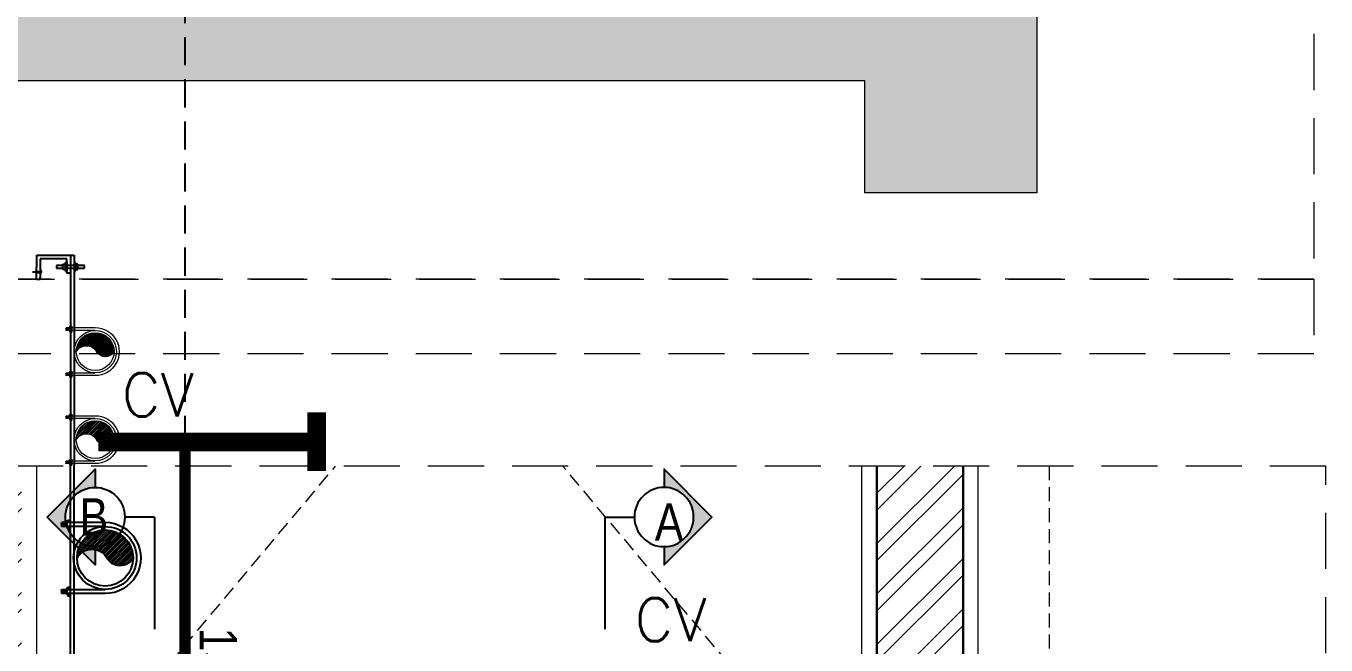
# Model space of a CAD drawing. Header units: inches. Extents: x 899679 to 12882928, y -3363313 to 527800.
# Drawn here: x 947585 to 949322, y 508815 to 509643 of the extents above; entities that cross this region are included whole.
import ezdxf
from ezdxf.enums import TextEntityAlignment as Align

# ---------------------------------------------------------------- set-up
doc = ezdxf.new("R2010")
doc.units = ezdxf.units.IN
doc.header["$LTSCALE"] = 150
for name, pattern in [('Dash', [6, 3, -3]), ('DASHED2', [0.375, 0.25, -0.125]), ('HIDDEN', [0.375, 0.25, -0.125]), ('HIDDEN2', [0.1875, 0.125, -0.0625])]:
    doc.linetypes.add(name, pattern=pattern)
for name, color, linetype, lineweight in [('300X755-BEAM-MSA', 5, 'HIDDEN2', 13), ('DOTTED LINE-MSA', 3, 'HIDDEN2', 13), ('g-cen-sym', 8, 'Continuous', 25), ('g-r.c.c', 8, 'Continuous', 15), ('P_Water Supply Downtake pipe', 3, 'Continuous', 25), ('Pl_FLushing PIpe', 150, 'Continuous', 9), ('PLASTER', 3, 'Continuous', 9), ('SHEET', 7, 'Continuous', 13), ('WALL HATCH-MSA', 251, 'Continuous', 9), ('WALL-MSA', 32, 'Continuous', 30)]:
    doc.layers.add(name, color=color, linetype=linetype, lineweight=lineweight)
for name, color, linetype in [('P-ASP', 42, 'Continuous'), ('P-DWS', 3, 'Continuous'), ('P_WASTE WATER PIPE', 4, 'DASHED2'), ('PL-bracket', 7, 'Continuous'), ('R.C.C HATCH-MSA', 250, 'Continuous')]:
    doc.layers.add(name, color=color, linetype=linetype)
doc.styles.add('PLUMBING TEXT', font='ARIALN.TTF')
doc.styles.add('SWINS', font='swissc.ttf')
doc.styles.add('{18b73a54-fa43-428c-adcb-c1c7bbdf2c84}', font='Simplex.shx')

# ---------------------------------------------------------------- blocks, each defined once
blk = doc.blocks.new('sec')
at = {"layer": 'g-cen-sym'}
h = blk.add_hatch(color=256, dxfattribs=at)
h.paths.add_polyline_path([(2.73e-14, 537.5273218287452), (-107.956475941309, 429.5708458874361), (-107.956475941309, 399.1607016395453, -0.2062306983916904), (2.730000000001706e-14, 445.6665243379758, -0.4142135623730596), (148.5555081145527, 297.1110162260618), (240.4163056053222, 297.1110162260618)])
h.paths.add_polyline_path([(-107.956475941309, 399.1607016395454), (-107.956475941309, 429.5708458874361), (-138.1869732997017, 399.3403485290693), (-138.1869732997017, 351.6371512499004, -0.09565303018648871)])
h.paths.add_polyline_path([(-138.1869732997017, 399.3403485290693), (-168.4174706606815, 369.1098511680636), (-168.4174706606815, 297.1110162260618), (-148.5555081119139, 297.1110162260618, -0.09423427136048851), (-138.1869732997017, 351.6371512499004)])
h.paths.add_polyline_path([(-168.4174706580426, 369.1098511680636), (-204.6941080129084, 332.8332138158367), (-204.6941080129084, 297.1110162260618), (-168.4174706606815, 297.1110162260618)])
h.paths.add_polyline_path([(-204.6941080129084, 332.8332138158367), (-240.4163056027092, 297.1110162260618), (-204.6941080129084, 297.1110162260618)])
for q in [(2.73e-14, 148.5555081130354), (-561.6378324203346, 0)]:
    blk.add_line((0, 0), q, dxfattribs=at)
blk.add_lwpolyline([(-148.5555081119139, 297.1110162260618), (-240.4163056027092, 297.1110162260618), (2.73e-14, 537.5273218287452), (240.4163056053222, 297.1110162260618), (148.5555081145527, 297.1110162260618)], dxfattribs=at)
blk.add_circle((2.73e-14, 297.1110162260618), 148.5555081130354, dxfattribs=at)
blk = doc.blocks.new('G$CD5AA7AB6')
at = {"layer": 'WALL HATCH-MSA'}
h = blk.add_hatch(dxfattribs=at)
h.set_pattern_fill('ANSI32', color=251, scale=5)
h.set_pattern_definition([(45, (-945607.6998753166, -538697.8564447874), (-33.67596045400933, 33.67596045400933), []), (45, (-945585.2492253166, -538697.8564447874), (-33.67596045400933, 33.67596045400933), [])])
h.paths.add_polyline_path([(-485.0000000001164, 2602.004104294349), (-599.9999999998836, 2602.004104294349), (-600, 2102.004104294349), (-1092.999999996275, 2102.004104294349), (-1092.999999996275, 1987.004104294349), (-600, 1987.004104294349), (-600, 1452.004104294349), (-485, 1452.004104294349)])
h.paths.add_polyline_path([(-1647.899999409798, 702.0041042943485), (-1647.899999409914, 587.0041042943485), (1.164153218269348e-10, 587.0041042943485), (-1.164153218269348e-10, 702.0041042943485)])
h.paths.add_polyline_path([(-1818.500000011409, 472.0041044225218), (-1933.500000011409, 472.0041044752579), (-1933.500000011642, 102.0041043459205), (-1818.500000011409, 102.0041043459205)])
h.paths.add_polyline_path([(-2847.900000083027, 702.0041043459205), (-2732.900000083027, 702.0041042943485), (-2732.900000083027, 1987.004104294349), (-1742.999999996275, 1987.004104294349), (-1742.999999996275, 2602.004104294349), (-2847.90000004333, 2602.004104294349), (-2847.900000043446, 2598.704104346456), (-1857.999999996275, 2598.704104346456), (-1857.999999996275, 2102.004104294349), (-2847.900000083027, 2102.004104294349)])
at = {"layer": '300X755-BEAM-MSA', "color": 251}
blk.add_line((-370.000000211061, 2602.004104294349), (-370.0000001809094, 702.0041043459205), dxfattribs=at)
at = {"layer": 'DOTTED LINE-MSA', "color": 251}
for p, q in [((-1742.999999996275, 2102.004104294349), (-1323.304031722713, 2602.004104294349)), ((-600, 2102.004104294349), (-1019.695968273561, 2602.004104294349))]:
    blk.add_line(p, q, dxfattribs=at)
at = {"layer": 'g-cen-sym', "color": 251, "linetype": 'Dash', "lineweight": -3, "ltscale": 0.1}
for p, q in [((-1565.403079420212, 2434.149850054877, 2.840547297319923e-09), (-1565.403079420212, 376.5180269796401, 2.840547297319923e-09)), ((-963.7553616579389, 2434.149850054877, 2.840547297319923e-09), (-963.7553616579389, 376.5180269796401, 2.840547297319923e-09))]:
    blk.add_line(p, q, dxfattribs=at)
at = {"layer": 'PLASTER', "color": 251, "elevation": 2.777046007766426e-09}
for points in [[(-1722.999999996275, 2602.004104294349), (-1722.999999996275, 1967.004104294349), (-2712.900000083027, 1967.004104294349), (-2712.900000083027, 722.0041043459205), (-1647.899999409914, 722.0041043459205), (5.820766091346741e-10, 722.0041042943485)], [(-465, 2602.004104294349), (-465, 1432.004104294349), (-620, 1432.004104294349), (-620, 1967.004104294349), (-1122.999999995925, 1967.004093184951), (-1122.999999995925, 2122.004093184951), (-620, 2122.004104294349), (-620, 2602.004104294349)]]:
    blk.add_lwpolyline(points, dxfattribs=at)
at = {"layer": 'SHEET', "color": 251, "linetype": 'HIDDEN', "ltscale": 2}
blk.add_lwpolyline([(-3347.900000083027, 102.0041043459205), (0, 102.0041043459205), (0, 2602.004104294349), (-3347.900000083027, 2602.004104294349)], close=True, dxfattribs=at)
at = {"layer": 'WALL-MSA', "color": 251}
for p, q in [((-600, 2602.004104294349), (-600, 2102.004104294349)), ((-485, 2602.004104294349), (-485, 1452.004104294349))]:
    blk.add_line(p, q, dxfattribs=at)
at = {"layer": 'g-cen-sym', "color": 251, "linetype": 'Dash', "lineweight": -3, "ltscale": 0.1, "yscale": 0.2666666667908428, "zscale": 0.2666666667908428}
for p, xscale, rotation in [((-1565.40308172151, 2533.91993876989, 2.840547297319923e-09), 0.2666666667908428, 90.00000088045216), ((-963.7553593566408, 2533.91993876989, 2.840547297319923e-09), -0.2666666667908428, 269.9999991195479)]:
    blk.add_blockref('sec', p, dxfattribs=dict(at, xscale=xscale, rotation=rotation))
at = {"layer": 'g-cen-sym', "color": 251, "linetype": 'Dash', "lineweight": -3, "ltscale": 0.1, "style": 'SWINS'}
for s, p in [('B', (-1646.269423696096, 2534.028620101511, 5.216504284030926e-09)), ('A', (-877.8027279126691, 2527.208011718001, 5.216504284030926e-09))]:
    blk.add_text(s, height=50, dxfattribs=at).set_placement(p, align=Align.MIDDLE_CENTER)
blk = doc.blocks.new('G$CEF1FA635')
at = {"layer": 'R.C.C HATCH-MSA'}
h = blk.add_hatch(color=251, dxfattribs=at)
h.dxf.hatch_style = 1
h.paths.add_polyline_path([(2732.831326492014, 790.0925526365172), (3332.831326492014, 790.0925526365172), (3332.831326492014, 665.0925526365172), (2962.831326623098, 665.0925526365172), (2962.831326623098, 215.0925526365172), (2732.831326492014, 215.0925526365172), (2732.831326492014, 365.0925526365172), (715.0686735910131, 365.0925526365172), (715.0686735910131, 215.0925526365172), (484.9313264089869, 215.0925526365172), (484.9313264089869, 665.0925526365172), (0, 665.0925526365172), (0, 790.0925526365172), (715.0686735910131, 790.0925526365172), (715.0686735910131, 490.0925526365172), (2732.831326492014, 490.0925526365172)])
h.paths.add_polyline_path([(2732.831326492014, 3740.092552636517), (3332.831326492014, 3740.092552636517), (3332.831326492014, 3615.092552636517), (2962.831326623098, 3615.092552636517), (2962.831326623098, 3165.092552636517), (2732.831326492014, 3165.092552636517), (2732.831326492014, 3315.092552636517), (715.0686735910131, 3315.092552636517), (715.0686735910131, 3165.092552636517), (484.9313264089869, 3165.092552636517), (484.9313264089869, 3615.092552636517), (0, 3615.092552636517), (0, 3740.092552636517), (715.0686735910131, 3740.092552636517), (715.0686735910131, 3440.092552636517), (2732.831326492014, 3440.092552636517)])
at = {"layer": 'g-r.c.c', "color": 251}
blk.add_lwpolyline([(3332.831326492014, 665.0925526365172), (2962.831326623098, 665.0925526365172), (2962.831326623098, 215.0925526365172), (2732.831326492014, 215.0925526365172), (2732.831326492014, 365.0925526365172), (715.0686735910131, 365.0925526365172), (715.0686735910131, 215.0925526365172), (484.9313264089869, 215.0925526365172), (484.9313264089869, 665.0925526365172), (0, 665.0925526365172)], dxfattribs=at)
at = {"layer": 'SHEET', "color": 251, "linetype": 'HIDDEN', "ltscale": 2}
for points in [[(3332.831326492014, 100), (0, 100), (0, 3915.092552636517), (3332.831326492014, 3915.092552636517)], [(0, 100), (3332.831326492014, 100.0000000004657), (3332.831326492014, 4.656612873077393e-10), (0, 0)]]:
    blk.add_lwpolyline(points, close=True, dxfattribs=at)
blk = doc.blocks.new('*U85')
at = {"color": 7, "ltscale": 0.125}
for p, q in [((-730.0619529498701, 54.73987305416085), (-737.4573808208927, 54.73987305416085)), ((-737.4573808208927, 54.73987305416085), (-737.4573808208927, 51.56487437560279)), ((-732.1758578565979, 63.33749707066454), (-735.348616538218, 63.33749707066454)), ((-735.348616538218, 63.33749707066454), (-735.348616538218, 26.32462893977936)), ((-732.1758578565979, 26.32462893977936), (-732.1758578565979, 63.33749707066454)), ((-730.0619529498701, 51.56487437560279), (-730.0619529498701, 54.73987305416085)), ((-19.41769818939042, 54.73987305416085), (-12.02227031837515, 54.73987305416085)), ((-19.41769818939042, 51.56487437560279), (-19.41769818939042, 54.73987305416085)), ((-17.30379328266986, 63.33749707066454), (-14.13103460105026, 63.33749707066454)), ((-17.30379328266986, 26.32462893977936), (-17.30379328266986, 63.33749707066454)), ((-14.13103460105026, 63.33749707066454), (-14.13103460105026, 26.32462893977936)), ((-12.02227031837515, 54.73987305416085), (-12.02227031837515, 51.56487437560279)), ((-727.9650594283129, 51.56487437560279), (-739.5569146394458, 51.56487437560279)), ((-739.5569146394458, 51.56487437560279), (-739.5569146394458, 49.69146944608656)), ((-739.5569146394458, 38.09725163530675), (-739.5569146394458, 39.97065656435734)), ((-739.5569146394458, 39.97065656435734), (-727.9650594283129, 39.97065656435734)), ((-727.9650594283129, 38.09725163530675), (-739.5569146394458, 38.09725163530675)), ((-737.4573808208927, 51.56487437560279), (-730.0619529498701, 51.56487437560279)), ((-737.4573808208927, 34.92225295628305), (-737.4573808208927, 38.09725163530675)), ((-737.4573808208927, 38.09725163530675), (-730.0619529498701, 38.09725163530675)), ((-730.0619529498701, 34.92225295628305), (-737.4573808208927, 34.92225295628305)), ((-730.0619529498701, 38.09725163530675), (-730.0619529498701, 34.92225295628305)), ((-727.9650594283129, 49.69146944608656), (-727.9650594283129, 51.56487437560279)), ((-727.9650594283129, 39.97065656435734), (-727.9650594283129, 38.09725163530675)), ((-21.51459171095462, 51.56487437560279), (-9.92273649982212, 51.56487437560279)), ((-21.51459171095462, 49.69146944608656), (-21.51459171095462, 51.56487437560279)), ((-9.92273649982212, 49.69146944608656), (-21.51459171095462, 49.69146944608656)), ((-9.92273649982212, 39.97065656435734), (-21.51459171095462, 39.97065656435734)), ((-21.51459171095462, 39.97065656435734), (-21.51459171095462, 38.09725163530675)), ((-21.51459171095462, 38.09725163530675), (-9.92273649982212, 38.09725163530675)), ((-12.02227031837515, 51.56487437560279), (-19.41769818939042, 51.56487437560279)), ((-12.02227031837515, 38.09725163530675), (-19.41769818939042, 38.09725163530675)), ((-19.41769818939042, 38.09725163530675), (-19.41769818939042, 34.92225295628305)), ((-19.41769818939042, 34.92225295628305), (-12.02227031837515, 34.92225295628305)), ((-12.02227031837515, 34.92225295628305), (-12.02227031837515, 38.09725163530675)), ((-9.92273649982212, 51.56487437560279), (-9.92273649982212, 49.69146944608656)), ((-9.92273649982212, 38.09725163530675), (-9.92273649982212, 39.97065656435734)), ((-735.348616538218, 26.32462893977936), (-732.1758578565979, 26.32462893977936)), ((-14.13103460105026, 26.32462893977936), (-17.30379328266986, 26.32462893977936))]:
    blk.add_line(p, q, dxfattribs=at)
for p, q in [((-749.2916437317641, 44.72142396942945), (-749.2916437317641, 49.69098918781675)), ((-749.2916437317641, 49.68862127818283), (0, 49.68862127818283)), ((-749.2916437317641, 44.72190422909625), (-725.290220180902, 44.72190422909625)), ((-749.2916437317641, 0), (-749.2916437317641, 44.72190422909625)), ((-749.2916437317641, 44.72171776174218), (0, 44.71953631946235)), ((-725.2902201753499, 39.97065656435734), (-744.5403960715661, 39.97065656435734)), ((-744.5403960715661, 39.97065656435734), (-744.5403960775831, 4.751247661959496)), ((-725.290220180902, 44.72190422909625), (-725.2902201753499, 39.97065656435734)), ((0, 44.72190422909625), (-24.18943095835834, 44.72190422909625)), ((-24.18943095835834, 44.72190422909625), (-24.18943096391718, 39.97065656435734)), ((-24.18943096391718, 39.97065656435734), (-4.751247660191439, 39.97065656435734)), ((-4.751247660191439, 39.97065656435734), (-4.751247654174222, 4.751247661959496)), ((0, 44.72142396942945), (0, 49.69098918781675)), ((0, 0), (0, 44.72190422909625)), ((-716.7658524071268, 0), (-749.2916437317641, 0)), ((-744.5403960775831, 4.751247661959496), (-716.7658524011098, 4.751247661959496)), ((-717.609088355693, 4.751247661959496), (-719.4524656425301, 4.751247661959496)), ((-716.7658524011098, 4.751247661959496), (-719.4524656425301, 4.751247661959496)), ((-716.7658524011098, 4.751247661959496), (-716.7658524071268, 0)), ((-4.751247654174222, 4.751247661959496), (-32.52579132463689, 4.751247661959496)), ((-32.52579132463689, 4.751247661959496), (-29.83917808923434, 4.751247661959496)), ((-32.52579132463689, 0), (0, 0)), ((-31.68255537607183, 4.751247661959496), (-29.83917808923434, 4.751247661959496))]:
    blk.add_line(p, q)
for points in [[(-726.9596611729581, -5.459783804278004), (-728.1911506816369, 4.75124766195949)], [(-726.9596611729581, -5.459783804278004), (-725.728171664279, 4.75124766195949)], [(-32.52579132463689, 0), (-32.52579132463689, 4.751247661959496)], [(-22.33198255880644, -5.459783804278004), (-23.56347206748561, 4.75124766195949)], [(-22.33198255880644, -5.459783804278004), (-21.10049305012726, 4.75124766195949)]]:
    blk.add_lwpolyline(points)
for centre, start, end in [((-727.041148540782, 4.542921116976278), 6.168720518134261, 173.8312794818657), ((-22.25049519098253, 4.542921116976278), 6.168720518134083, 173.8312794818659)]:
    blk.add_arc(centre, 1.938703992554078, start, end)
blk = doc.blocks.new('A$C71541A21')
h = blk.add_hatch()
h.set_pattern_fill('ANSI31', color=256, scale=15624.99999961172, angle=449.9999947211993, style=0)
h.set_pattern_definition([(225.0000052736955, (2987.514096804695, -8852.990632419187), (-2.209708894839474, 2.209708487257594), [])])
edge = h.paths.add_edge_path()
edge.add_ellipse((58.19573492583879, 66.33248665570433), major_axis=(-35.35533905670769, 35.35533905670769), ratio=0.9999999999963864, start_angle=315.00000527864233, end_angle=405.0000052790051, ccw=False)
edge.add_ellipse((58.19573492606526, 66.33248665570433), major_axis=(-35.35533905654907, -35.35533905654907), ratio=0.9999999999990152, start_angle=135.0000052792887, end_angle=225.0000000000283, ccw=False)
edge.add_ellipse((84.99012411941371, 79.03934499527237), major_axis=(-18.70781260122782, 18.70781260122782), ratio=0.9999999999990392, start_angle=72.05095237669781, end_angle=196.2959103731115, ccw=False)
edge.add_ellipse((35.01052318419402, 50.98169697085457), major_axis=(-21.84810600288985, 21.84810600288985), ratio=0.9999999999985292, start_angle=256.2424875922653, end_angle=375.2099589512152)
at = {"color": 253}
for p, q in [((58.19572976394407, 122.3618984121623), (-19.34279916938048, 122.3619066906281)), ((-18.89106795806232, 129.8324832193147), (58.19572907563697, 129.8324866465499)), ((-9.54635294477252, 129.831727855091), (-11.43835364824865, 129.8372014557497)), ((-9.548668197777328, 132.701747422945), (-8.418130726596372, 133.8388452140151)), ((-9.540326368397595, 122.3611023641951), (-9.548668197777328, 132.7017474233088)), ((-9.540326368397595, 122.3611023641951), (-9.548668197777328, 119.4776715886491)), ((-9.548668197777328, 119.4776715886491), (-8.418130726596372, 118.3405737975789)), ((-9.54398898214198, 121.095085953604), (-4.017719424910991, 121.0790983322312)), ((-9.515043614402327, 131.1003206797267), (-4.017719424910991, 131.0844167980775)), ((-8.418130726596372, 133.8388452140151), (-4.017719424910991, 133.8388452140151)), ((-8.418130726596372, 118.3405737975789), (-4.017719424910991, 118.3405737975789)), ((58.19574077694657, 2.832486664677487), (-19.34279379814656, 2.832478416473873)), ((-18.89105706969759, 10.30306669630091), (58.19574008841307, 10.30307489960869)), ((58.19574077694657, 2.832486664677487), (-13.3133817491303, 2.832479011567313)), ((-9.546341147898643, 10.30231303168141), (-11.10284523895749, 10.30681603271836)), ((-9.548656401267221, 13.17233259953531), (-8.418118929722494, 14.30943039060541)), ((-9.540314571523721, 2.831687540421555), (-9.548656401267221, 13.17233259953531)), ((-9.540314571523721, 2.831687540421555), (-9.548656401267221, -0.0517432354882459)), ((-9.543977185268105, 1.56567112983059), (-4.017707627673313, 1.549683508457674)), ((-9.515031817528447, 11.57090585595318), (-4.017707627673313, 11.55500197394024)), ((-8.418118929722494, 14.30943039060541), (-4.017707627673313, 14.30943039060541)), ((-9.548656401267221, -0.0517432354882459), (-8.418118929722494, -1.188841026558363)), ((-8.418118929722494, -1.188841026558363), (-4.017707627673313, -1.188841026558363))]:
    blk.add_line(p, q, dxfattribs=at)
for points in [[(-19.39855965395615, 122.2485780273218, 0.1779413410830516), (-18.96089619515904, 125.9839440835293, -0.2328251976264197), (-18.95009380971812, 129.7178886617275)], [(-19.39854785708225, 2.719163203912031, 0.1779413410830516), (-18.96088439792142, 6.454529259755815, -0.2328251976264197), (-18.9500820128443, 10.18847383831774)]]:
    blk.add_lwpolyline(points, format="xyb", dxfattribs=at)
for points in [[(-17.33959012638577, 129.8327036686914), (-16.18338604933437, 122.3601411850922)], [(-15.15917705513048, 129.8335857501314), (-14.00297297844291, 122.361023266896)], [(-12.97876398460279, 129.8344678319353), (-11.82255990755139, 122.3619053483361)], [(-10.79835091371127, 129.8353499133754), (-9.540865640548088, 123.0295915888945)], [(-4.017719424910991, 133.8388452140151), (-4.017719424910991, 118.3405737975789)], [(-17.33957832914815, 10.30328884491786), (-16.18337425246052, 2.830726361682465)], [(-15.15916525825657, 10.30417092635792), (-14.002961181569, 2.831608443122533)], [(-12.97875218772888, 10.30505300816178), (-11.82254811067751, 2.8324905245626)], [(-10.7983391164736, 10.30593508960185), (-9.540853843674213, 3.500176764757211)], [(-4.017707627673313, 14.30943039060541), (-4.017707627673313, -1.188841026558363)]]:
    blk.add_lwpolyline(points, dxfattribs=at)
for major_axis, ratio, start_param, end_param in [((-8.399999999999996e-15, -56.0294117612936), 0.9999999999955402, -0.7853981633996782, 5.497787143779905), ((-1.31e-14, -49.99999999999997), 0.9999999999967564, -0.7853981633990699, 5.497787143780516)]:
    blk.add_ellipse((58.19573492561231, 66.33248665570433), major_axis=major_axis, ratio=ratio, start_param=start_param, end_param=end_param)
at = {"color": 253, "extrusion": (0, 0, -1)}
blk.add_ellipse((58.19573492629181, 66.33248665570433), major_axis=(-44.90128060301127, -44.90128060301129), ratio=0.999999999999692, start_param=2.356194490192188, end_param=5.497787143781983, dxfattribs=at)
at = {"extrusion": (0, 0, -1)}
for centre, major_axis, ratio, start_param, end_param in [((35.01052318464697, 50.98169697049223), (-21.8481060029837, -21.8481060029837), 0.999999999999786, 1.30533246416926, 3.381706541423978), ((84.89053644642789, 78.88060685054668), (-18.59417428406518, 18.59417428406518), 0.9999999999967792, 2.853642975592703, 5.029312805762117)]:
    blk.add_ellipse(centre, major_axis=major_axis, ratio=ratio, start_param=start_param, end_param=end_param, dxfattribs=at)

msp = doc.modelspace()

# ---------------------------------------------------------------- linework, layer by layer
at = {"layer": 'Pl_FLushing PIpe'}
for points, const_width in [([(947973.5112236454, 509047.9158085649), (947973.5112236454, 509126.566323216)], 25), ([(947681.6381641084, 509086.849484999), (947973.5112236454, 509086.849484999)], 25), ([(947797.6684487279, 509086.849484999), (947797.6684487279, 508291.4218365115)], 15)]:
    msp.add_lwpolyline(points, dxfattribs=dict(at, const_width=const_width))

# ---------------------------------------------------------------- block references
at = {"color": 1}
msp.add_blockref('G$CEF1FA635', (945973.0955421164, 509204.5700489559, -3.961746751900941e-08), dxfattribs=at)
at = {"layer": 'P-ASP', "xscale": 0.7500000002375171, "yscale": 0.7500000002375171, "zscale": 0.7500000002375171, "rotation": 2.324263167040569e-05}
msp.add_blockref('A$C71541A21', (947647.1468631562, 508882.0307571341), dxfattribs=at)
at = {"layer": 'P_Water Supply Downtake pipe', "ltscale": 20}
msp.add_blockref('G$CD5AA7AB6', (949322.1193153643, 506452.565944661, -3.961746751900941e-08), dxfattribs=at)
at = {"layer": 'Pl_FLushing PIpe', "xscale": 0.5047445992327882, "yscale": 0.5047445992327882, "zscale": 0.5047445992327882}
msp.add_blockref('A$C71541A21', (947648.1754333582, 509056.420233754), dxfattribs=at)

# ---------------------------------------------------------------- texts
at = {"layer": 'P-DWS', "lineweight": 5, "style": '{18b73a54-fa43-428c-adcb-c1c7bbdf2c84}'}
msp.add_text('CV', height=57.82781925423765, dxfattribs=at).set_placement((948398.0869129435, 508820.4112092882, -3.961746751900941e-08))
at = {"layer": 'Pl_FLushing PIpe', "style": '{18b73a54-fa43-428c-adcb-c1c7bbdf2c84}'}
msp.add_text('CV', height=57.82781925423765, dxfattribs=at).set_placement((947712.9182828786, 509120.9999996501, -3.961746751900941e-08))
at = {"layer": 'Pl_FLushing PIpe', "style": 'PLUMBING TEXT'}
msp.add_text('15%%CF', height=50, rotation=270, dxfattribs=at).set_placement((947816.975278346, 508838.7015922512, -3.961746751900941e-08))

# ---------------------------------------------------------------- next in the draw order: linework, layer by layer
at = {"layer": 'P_WASTE WATER PIPE', "color": 1, "elevation": -5.906001032965719e-09}
msp.add_lwpolyline([(947797.6684487279, 508296.5700489554), (947797.6684487279, 511401.6511763748)], dxfattribs=at)

# ---------------------------------------------------------------- next in the draw order: block references
at = {"layer": 'PL-bracket', "lineweight": -3, "xscale": 1.006212302326112, "yscale": 1.006212302326112, "zscale": 1.006212302326112, "rotation": 269.9826744529678}
msp.add_blockref('*U85', (947599.1181581989, 508582.5700486054), dxfattribs=at)
at = {"layer": 'Pl_FLushing PIpe', "xscale": 0.5047445992327882, "yscale": 0.5047445992327882, "zscale": 0.5047445992327882}
msp.add_blockref('A$C71541A21', (947648.1755474037, 509174.0561954161), dxfattribs=at)

doc.saveas('drawing.dxf')
